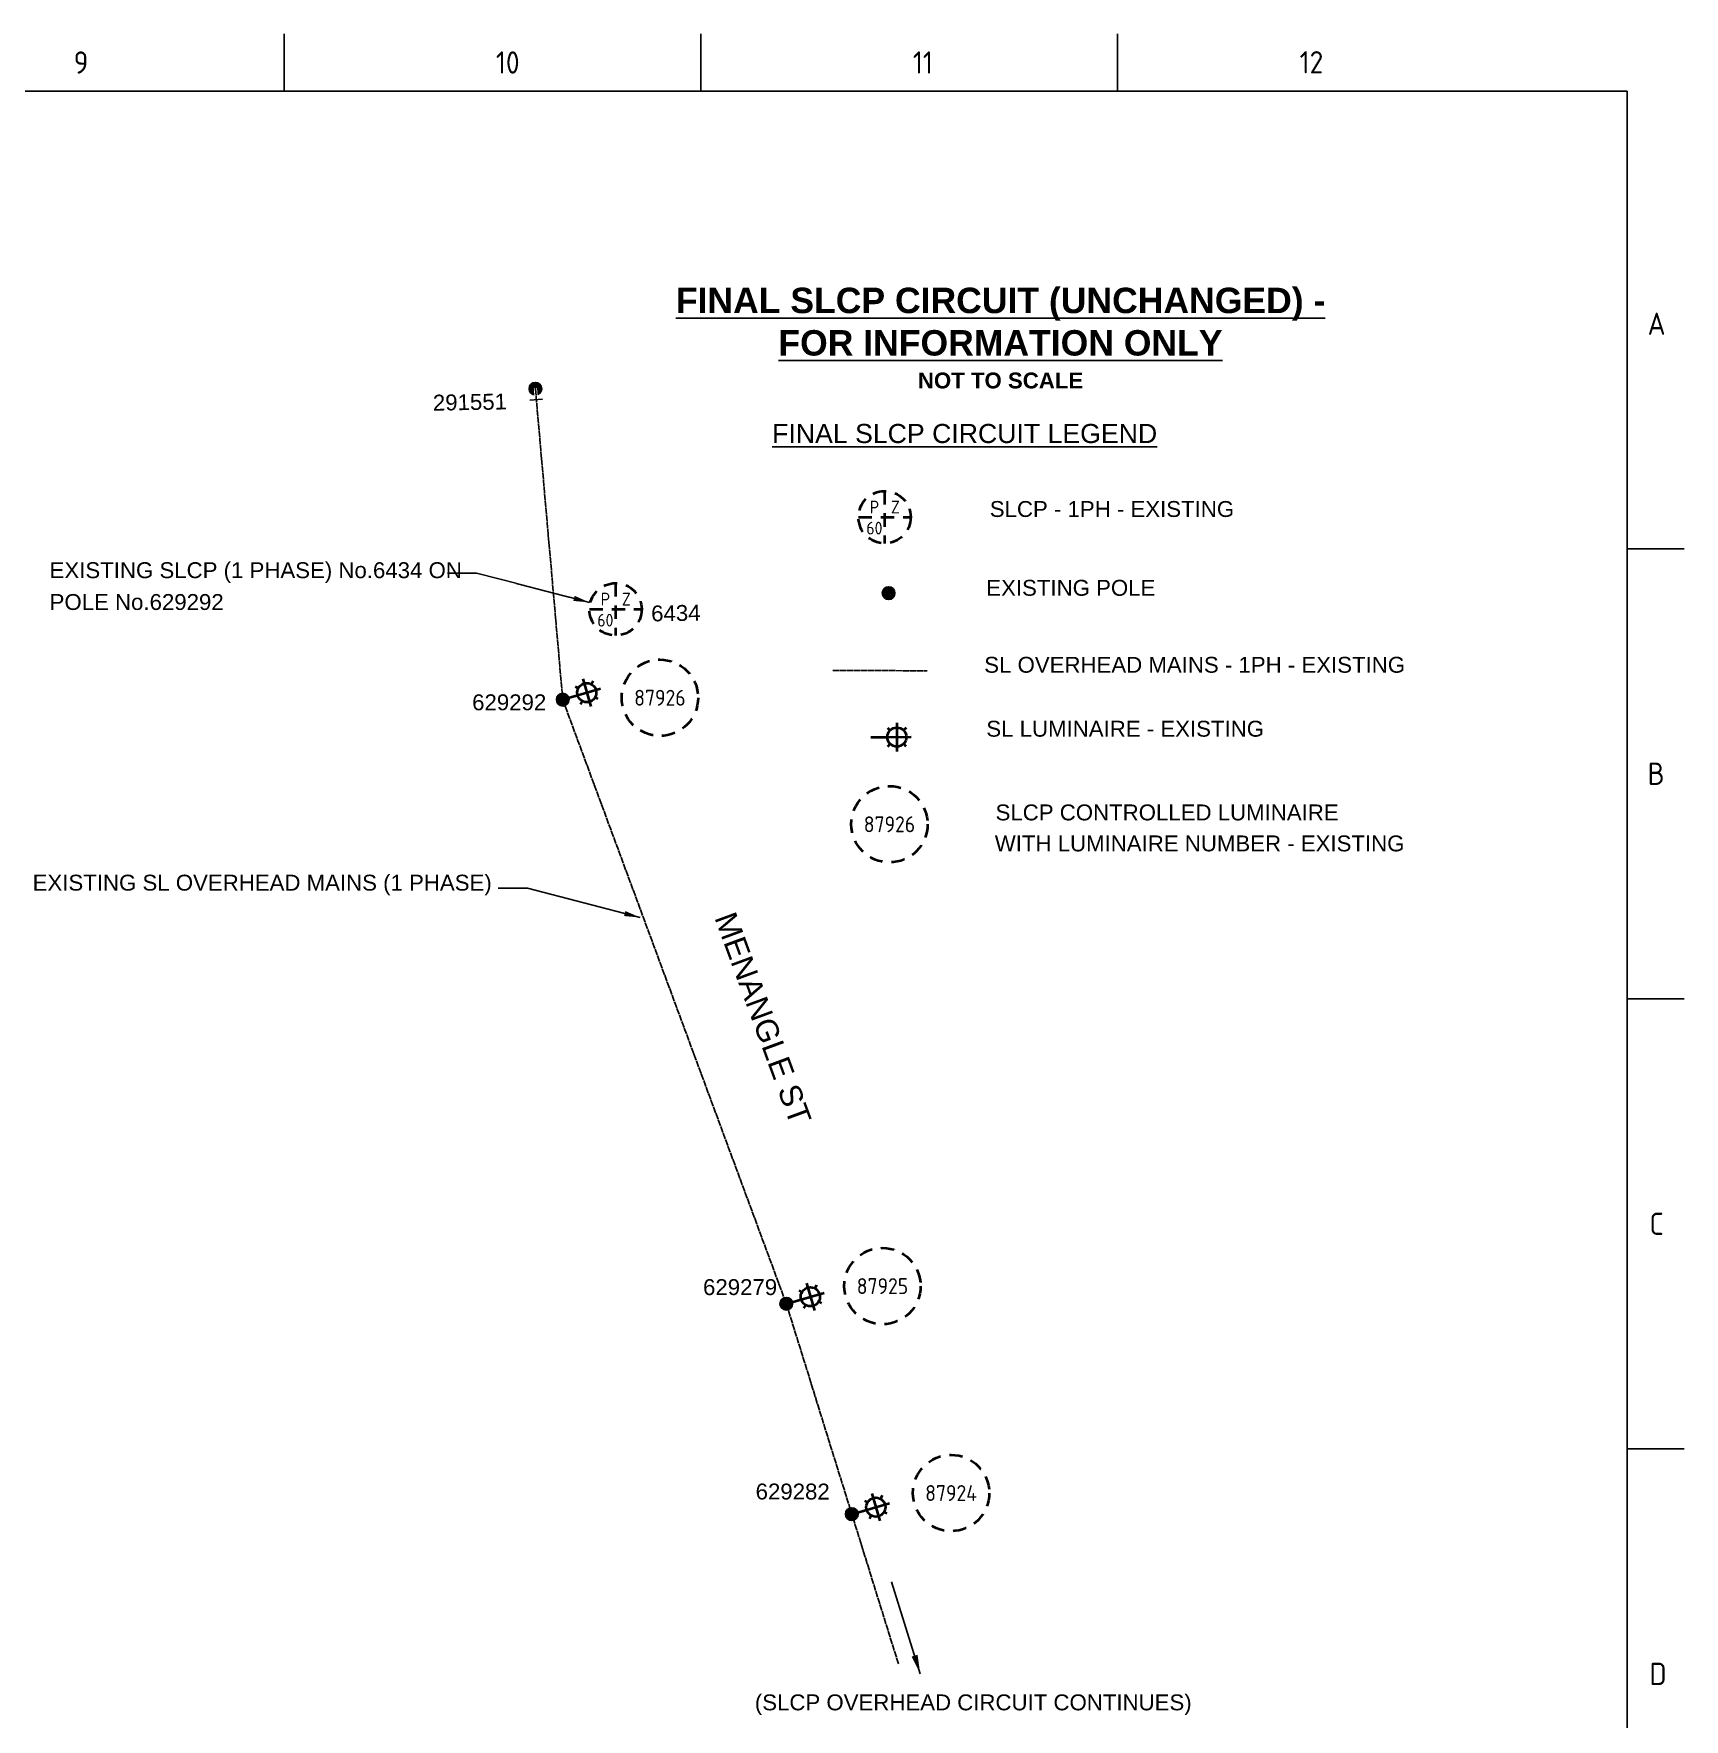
# Paper-space layout 'A1_SHEET 2' of a CAD drawing. Header units: metres, sheet in millimetres. Extents: x -9 to 825, y -5 to 581.
# Drawn here: x 565.1 to 824.6, y 316.1 to 581.1 of the extents above; entities that cross this region are included whole.
import ezdxf
from ezdxf.enums import TextEntityAlignment as Align

# ---------------------------------------------------------------- set-up
doc = ezdxf.new("R2010")
doc.units = ezdxf.units.M
doc.linetypes.add('Cable Exist OH', pattern=[1, 1, 0])
doc.linetypes.add('Dash', pattern=[5, 3, -2])
doc.layers.get('0').update_dxf_attribs({"color": 6})
for name, color, linetype in [('Equip_SL_EXT', 7, 'Continuous'), ('Equip_SP_SL_EXT', 7, 'Continuous'), ('Mains_SL_EXT', 7, 'Continuous'), ('Notes', 7, 'Continuous'), ('Notes_SP_MISC', 7, 'Continuous'), ('SupportsOH_SP_TR_HV_LV_SL_EXT', 7, 'Continuous'), ('SupportsUG_SP_EXT', 7, 'Continuous')]:
    doc.layers.add(name, color=color, linetype=linetype)
doc.styles.add('ARIAL', font='arial.ttf', dxfattribs={"height": 2})
doc.styles.add('iecARIAL', font='arial.ttf', dxfattribs={"height": 2})
doc.styles.add('iecISOCP', font='isocp.shx')
doc.styles.add('IESYMBOL1', font='isocp.shx')
doc.styles.add('POLE_LABEL', font='arial.ttf')
doc.styles.add('SLCP_LABEL', font='arial.ttf', dxfattribs={"height": 3.5})
doc.styles.get("Standard").update_dxf_attribs({"font": 'arial.ttf'})
doc.linetypes.add('Cable New UG', pattern='A,7,-0.25,["x",Standard,S=2,R=0,X=0.2,Y=-0.8],-2.1', length=9.35)
doc.dimstyles.new('GISCAD Dim Style', dxfattribs={"dimtxt": 2.5, "dimasz": 3, "dimexe": 1.25, "dimexo": 0.625, "dimtad": 1, "dimtoh": 1, "dimdec": 1, "dimtxsty": 'ARIAL', "dimcen": 2.5, "dimadec": 0, "dimazin": 0, "dimtfac": 1, "dimtdec": 1, "dimtmove": 0, "dimatfit": 3, "dimfxl": 1.25, "dimarcsym": 0})
doc.dimstyles.get("Standard").update_dxf_attribs({"dimtxt": 0.18, "dimasz": 0.18, "dimexe": 0.18, "dimexo": 0.0625, "dimgap": 0.09, "dimtad": 0, "dimtih": 1, "dimtoh": 1, "dimdec": 4, "dimzin": 0, "dimdsep": 46, "dimtxsty": 'Standard', "dimcen": 0.09, "dimadec": 0, "dimazin": 0, "dimtfac": 1, "dimtdec": 4, "dimtofl": 0, "dimtmove": 0, "dimatfit": 3, "dimfxl": 1, "dimtolj": 1, "dimtzin": 0, "dimarcsym": 0})

# ---------------------------------------------------------------- blocks, each defined once
blk = doc.blocks.new('A1_FRAME_TITLE')
at = {"layer": 'Notes', "linetype": 'Continuous'}
for p, q in [((613.21, 574.39), (613.21, 583.39)), ((678.72, 574.39), (678.72, 583.39)), ((744.23, 574.39), (744.23, 583.39)), ((833.35, 502.43), (824.35, 502.43)), ((824.37, 431.68), (833.35, 431.68)), ((824.35, 360.93), (833.35, 360.93))]:
    blk.add_line(p, q, dxfattribs=at)
at = {"layer": 'Notes', "color": 3, "linetype": 'Continuous'}
blk.add_line((824.37, 5.97), (824.37, 574.39), dxfattribs=at)
at = {"layer": 'Notes', "color": 3, "linetype": 'Continuous', "flags": 128}
blk.add_lwpolyline([(824.37, 574.39), (149.5, 574.39)], dxfattribs=at)
blk.add_attdef('DRAFT_NUM', (29.9, 23.29), '', height=2.5, rotation=90)
at = {"layer": 'Notes', "color": 7, "style": 'iecISOCP'}
for s, p in [('9', (580.11, 577.12)), ('10', (646.5, 577.12)), ('11', (712.06, 577.12)), ('12', (772.87, 577.16)), ('A', (827.58, 536.06)), ('B', (827.58, 465.31)), ('C', (827.87, 394.56)), ('D', (827.87, 323.81))]:
    blk.add_text(s, height=3.5, dxfattribs=at).set_placement(p)
at = {"layer": 'Notes', "color": 7, "style": 'iecISOCP', "flags": 8}
blk.add_attdef('VERSION_NO', text='', height=2.5, rotation=90, dxfattribs=at).set_placement((302.04, 43.81), align=Align.MIDDLE_CENTER)
at = {"layer": 'Notes', "color": 7, "style": 'iecISOCP'}
for tag, p in [('CAP_NO', (513.19, 43.46)), ('IE_NUM', (513.05, 37.81)), ('REF_No_1', (335.24, 32.31)), ('REF_1', (362.52, 32.31)), ('HV_SWITCH', (513.46, 32.16)), ('GEN_WO', (441.71, 31.76)), ('REF_No_2', (335.24, 26.31)), ('REF_2', (362.52, 26.31)), ('OH_WO', (441.71, 25.81)), ('UBD_REF', (513.05, 25.83)), ('REF_No_3', (335.24, 20.31)), ('REF_3', (362.52, 20.31)), ('UG_WO', (441.71, 20.05)), ('GIS_MAP_No', (513.05, 20.04)), ('REF_No_4', (335.24, 14.31)), ('REF_4', (362.52, 14.31)), ('SUB_WO', (441.71, 13.81)), ('HV_OP_DIAG', (513.33, 14.2)), ('LGA', (512.95, 7.78))]:
    blk.add_attdef(tag, p, '', height=2.5, dxfattribs=at)
at = {"layer": 'Notes', "style": 'iecISOCP'}
for tag, p in [('T1', (684.37, 39.47)), ('T2', (684.37, 34.35)), ('T3', (684.37, 28.92)), ('T4', (684.37, 23.66)), ('T5', (684.37, 18.23)), ('T6', (684.37, 12.97))]:
    blk.add_attdef(tag, text='', height=3.5, dxfattribs=at).set_placement(p, align=Align.CENTER)
at = {"layer": 'Notes', "color": 7, "style": 'iecISOCP'}
for tag, p in [('scale', (567.76, 33.27)), ('DRAWN', (567.76, 24.93)), ('DATE', (567.76, 16.88)), ('CHD', (567.76, 8.37)), ('DESIGN', (605.62, 9.15))]:
    blk.add_attdef(tag, text='', height=2.5, dxfattribs=at).set_placement(p, align=Align.CENTER)
at = {"layer": 'Notes', "color": 4, "style": 'iecISOCP'}
blk.add_attdef('NUM', text='', height=7, dxfattribs=at).set_placement((792.37, 20.12), align=Align.MIDDLE_CENTER)
at = {"layer": 'Notes', "color": 1, "style": 'iecISOCP'}
blk.add_attdef('REV', text='', height=5, dxfattribs=at).set_placement((820.05, 17.1), align=Align.CENTER)
at = {"layer": 'Notes', "color": 7, "style": 'iecISOCP'}
for tag, p in [('NS', (790.71, 8.12)), ('SHTS', (805.41, 8.12))]:
    blk.add_attdef(tag, text='', height=2.5, dxfattribs=at).set_placement(p, align=Align.MIDDLE)
at = {"layer": 'Notes', "style": 'iecISOCP'}
blk.add_attdef('ExportID', (9.08, 2.39), '', height=2.5, dxfattribs=at)
at = {"layer": 'Notes', "style": 'iecISOCP', "flags": 1}
for tag, p in [('ProjectType', (14.17, -26.8)), ('ProjectNumber', (23.56, -26.82)), ('DrawingNumber', (35.51, -26.8)), ('ProjectDescription', (47.56, -26.83)), ('ExportDate', (60.28, -26.79)), ('ExportUserName', (69.15, -26.8)), ('DesignerCompanyName', (81.48, -26.79)), ('ExportAreaOfInterest', (97.1, -26.81)), ('GIS_SUCCESS', (112, -26.78)), ('CAD_SUCCESS', (121.79, -26.78)), ('DEPOTCODE', (132.11, -26.88)), ('ExportCategories', (140.08, -26.8)), ('Comments', (154.38, -26.88))]:
    blk.add_attdef(tag, p, '', height=1, dxfattribs=at)
blk = doc.blocks.new('POLE_EXT')
blk.add_hatch(color=256).paths.add_polyline_path([(-1, 0, 1), (1, 0, 1)])
blk.add_lwpolyline([(-1, 0, 1), (1, 0, 1)], format="xyb", close=True)
for tag, height, flags, p in [('pNumber', 2.5, 8, (-17.84, 2.07)), ('OWNED_BY', 0.2, 9, (1.35, -0.4)), ('SPECIAL_USE', 0.2, 9, (1.35, -0.8)), ('STATE', 0.2, 9, (1.35, -1)), ('cLV', 0.2, 9, (1.35, -1.4)), ('hDepth', 0.2, 9, (1.35, -1.6)), ('hDia', 0.2, 9, (1.35, -1.8)), ('cHV', 0.2, 9, (1.35, -2)), ('PARENT', 0.2, 9, (1.35, -0.6)), ('USAGE', 0.2, 9, (1.35, -1.2)), ('LBRACKET', 0.2, 9, (1.35, -2.2)), ('LExisting', 0.2, 9, (1.35, -2.4)), ('LANTNUMBER', 0.2, 9, (1.35, -2.6)), ('cLinedev', 0.2, 9, (1.35, -3.4)), ('pExisting', 0.2, 9, (1.35, -3.8)), ('pFooting', 0.2, 9, (1.35, -4.4)), ('pNew', 0.2, 9, (1.35, -4.6)), ('pRelocate', 0.2, 9, (1.35, -5)), ('pRemove', 0.2, 9, (1.35, -5.2)), ('pReplace', 0.2, 9, (1.35, -5.4)), ('LOther', 0.2, 9, (1.35, -2.8)), ('LRemove', 0.2, 9, (1.35, -3)), ('LEGEND', 0.2, 9, (1.35, -3.2)), ('LOCATION', 0.2, 9, (1.35, -3.6)), ('PFNUMBER', 0.2, 9, (1.35, -4)), ('NEWPFNUMBER', 0.2, 9, (1.35, -4.2)), ('pStay', 0.2, 9, (1.35, -5.6)), ('pType', 0.2, 9, (1.35, -5.8)), ('cspan', 0.2, 9, (1.35, -6)), ('STREETNAME', 0.2, 9, (1.35, -6.2)), ('SUBURB', 0.2, 9, (1.35, -6.4)), ('OPERATED_BY', 0.2, 9, (1.36, -7.01)), ('NOTES', 0.2, 9, (1.35, -6.6)), ('MAINTAINED_BY', 0.2, 9, (1.36, -6.81))]:
    blk.add_attdef(tag, text='', height=height, dxfattribs=dict(flags=flags)).set_placement(p, align=Align.MIDDLE_LEFT)
at = {"style": 'POLE_LABEL'}
for tag, height, flags, p in [('ASSET_NUM', 2.5, 8, (2, 2)), ('STRUCTURE_PLANT_NUMBER', 0.2, 9, (1.35, 0.03)), ('STREET_CODE', 0.2, 9, (1.35, -0.2))]:
    blk.add_attdef(tag, text='', height=height, dxfattribs=dict(at, flags=flags)).set_placement(p, align=Align.MIDDLE_LEFT)
at = {"flags": 1}
blk.add_attdef('Z', (1.35, -7.33), '', height=0.2, dxfattribs=at)
blk = doc.blocks.new('End Shackle_EXT')
blk.add_wipeout([(0, 0.25), (1.81, 0.25), (1.82, -0.25), (0, -0.25)])
blk.add_line((1.81, -1), (1.81, 1))
at = {"flags": 1}
blk.add_attdef('Z', (0, 0), '', height=0.2, dxfattribs=at)
at = {"flags": 9}
for tag, p in [('CONNECTOR_TYPE', (0, 0)), ('CONSTRUCTED_VOLTAGE', (0, -0.2)), ('OPERATING_VOLTAGE', (0, -0.6)), ('ORIENTATION', (0, -0.8)), ('OWNED_BY', (0, -1)), ('STATE', (0, -1.2)), ('NO_PHASES', (0, -0.4)), ('USAGE', (0, -1.4)), ('NOTES', (0, -1.6))]:
    blk.add_attdef(tag, text='', height=0.2, dxfattribs=at).set_placement(p, align=Align.MIDDLE_LEFT)
blk = doc.blocks.new('SLCP_ZELL_EXT')
blk.add_wipeout([(-0.24, 7.5), (-0.71, 7.47), (-1.17, 7.41), (-1.64, 7.32), (-2.09, 7.21), (-2.54, 7.06), (-2.98, 6.89), (-3.41, 6.69), (-3.82, 6.46), (-4.22, 6.21), (-4.6, 5.93), (-4.96, 5.63), (-5.31, 5.31), (-5.63, 4.96), (-5.93, 4.6), (-6.21, 4.22), (-6.46, 3.82), (-6.69, 3.41), (-6.89, 2.98), (-7.06, 2.54), (-7.21, 2.09), (-7.32, 1.64), (-7.41, 1.17), (-7.47, 0.71), (-7.5, 0.24), (-7.5, -0.24), (-7.47, -0.71), (-7.41, -1.17), (-7.32, -1.64), (-7.21, -2.09), (-7.06, -2.54), (-6.89, -2.98), (-6.69, -3.41), (-6.46, -3.82), (-6.21, -4.22), (-5.93, -4.6), (-5.63, -4.96), (-5.31, -5.31), (-4.96, -5.63), (-4.6, -5.93), (-4.22, -6.21), (-3.82, -6.46), (-3.41, -6.69), (-2.98, -6.89), (-2.54, -7.06), (-2.09, -7.21), (-1.64, -7.32), (-1.17, -7.41), (-0.71, -7.47), (-0.24, -7.5), (0.24, -7.5), (0.71, -7.47), (1.17, -7.41), (1.64, -7.32), (2.09, -7.21), (2.54, -7.06), (2.98, -6.89), (3.41, -6.69), (3.82, -6.46), (4.22, -6.21), (4.6, -5.93), (4.96, -5.63), (5.31, -5.31), (5.63, -4.96), (5.93, -4.6), (6.21, -4.22), (6.46, -3.82), (6.69, -3.41), (6.89, -2.98), (7.06, -2.54), (7.21, -2.09), (7.32, -1.64), (7.41, -1.17), (7.47, -0.71), (7.5, -0.24), (7.5, 0.24), (7.47, 0.71), (7.41, 1.17), (7.32, 1.64), (7.21, 2.09), (7.06, 2.54), (6.89, 2.98), (6.69, 3.41), (6.46, 3.82), (6.21, 4.22), (5.93, 4.6), (5.63, 4.96), (5.31, 5.31), (4.96, 5.63), (4.6, 5.93), (4.22, 6.21), (3.82, 6.46), (3.41, 6.69), (2.98, 6.89), (2.54, 7.06), (2.09, 7.21), (1.64, 7.32), (1.17, 7.41), (0.71, 7.47), (0.24, 7.5)])
at = {"linetype": 'Dash', "lineweight": 40, "ltscale": 0.7}
for p, q in [((0, 4.11), (0, -4.11)), ((-4.11, 0), (4.11, 0))]:
    blk.add_line(p, q, dxfattribs=at)
blk.add_circle((0, 0), 4.11, dxfattribs=at)
at = {"lineweight": 40, "style": 'IESYMBOL1'}
for s, p in [('P', (-1.6, 0)), ('Z', (1.7, 0)), ('60', (-1.61, -3.31))]:
    blk.add_text(s, height=2, dxfattribs=at).set_placement(p, align=Align.BOTTOM_CENTER)
at = {"style": 'SLCP_LABEL'}
for tag, height, flags, p in [('ASSET_NUM', 2.5, 8, (2, 2)), ('STREET_CODE', 0.2, 9, (0, -0.2))]:
    blk.add_attdef(tag, text='', height=height, dxfattribs=dict(at, flags=flags)).set_placement(p, align=Align.MIDDLE_LEFT)
at = {"flags": 1}
blk.add_attdef('Z', (0, 0), '', height=0.2, dxfattribs=at)
at = {"flags": 9}
for tag, p in [('CONSTRUCTED_VOLTAGE', (0, -0.4)), ('CONTROL_TYPE', (0, -0.6)), ('OPERATING_VOLTAGE', (0, -1)), ('ORIENTATION', (0, -1.2)), ('OWNED_BY', (0, -1.4)), ('STATE', (0, -2)), ('NO_PHASES', (0, -0.8)), ('USAGE', (0, -1.6)), ('LOCATION', (0, -1.8)), ('NOTES', (0, -2.2))]:
    blk.add_attdef(tag, text='', height=0.2, dxfattribs=at).set_placement(p, align=Align.MIDDLE_LEFT)
blk = doc.blocks.new('SL_NUM_EXIST')
blk.add_wipeout([(-0.24, 7.5), (-0.71, 7.47), (-1.17, 7.41), (-1.64, 7.32), (-2.09, 7.21), (-2.54, 7.06), (-2.98, 6.89), (-3.41, 6.69), (-3.82, 6.46), (-4.22, 6.21), (-4.6, 5.93), (-4.96, 5.63), (-5.31, 5.31), (-5.63, 4.96), (-5.93, 4.6), (-6.21, 4.22), (-6.46, 3.82), (-6.69, 3.41), (-6.89, 2.98), (-7.06, 2.54), (-7.21, 2.09), (-7.32, 1.64), (-7.41, 1.17), (-7.47, 0.71), (-7.5, 0.24), (-7.5, -0.24), (-7.47, -0.71), (-7.41, -1.17), (-7.32, -1.64), (-7.21, -2.09), (-7.06, -2.54), (-6.89, -2.98), (-6.69, -3.41), (-6.46, -3.82), (-6.21, -4.22), (-5.93, -4.6), (-5.63, -4.96), (-5.31, -5.31), (-4.96, -5.63), (-4.6, -5.93), (-4.22, -6.21), (-3.82, -6.46), (-3.41, -6.69), (-2.98, -6.89), (-2.54, -7.06), (-2.09, -7.21), (-1.64, -7.32), (-1.17, -7.41), (-0.71, -7.47), (-0.24, -7.5), (0.24, -7.5), (0.71, -7.47), (1.17, -7.41), (1.64, -7.32), (2.09, -7.21), (2.54, -7.06), (2.98, -6.89), (3.41, -6.69), (3.82, -6.46), (4.22, -6.21), (4.6, -5.93), (4.96, -5.63), (5.31, -5.31), (5.63, -4.96), (5.93, -4.6), (6.21, -4.22), (6.46, -3.82), (6.69, -3.41), (6.89, -2.98), (7.06, -2.54), (7.21, -2.09), (7.32, -1.64), (7.41, -1.17), (7.47, -0.71), (7.5, -0.24), (7.5, 0.24), (7.47, 0.71), (7.41, 1.17), (7.32, 1.64), (7.21, 2.09), (7.06, 2.54), (6.89, 2.98), (6.69, 3.41), (6.46, 3.82), (6.21, 4.22), (5.93, 4.6), (5.63, 4.96), (5.31, 5.31), (4.96, 5.63), (4.6, 5.93), (4.22, 6.21), (3.82, 6.46), (3.41, 6.69), (2.98, 6.89), (2.54, 7.06), (2.09, 7.21), (1.64, 7.32), (1.17, 7.41), (0.71, 7.47), (0.24, 7.5)])
at = {"linetype": 'Dash', "lineweight": 40, "ltscale": 0.7}
blk.add_circle((0, 0), 6, dxfattribs=at)
at = {"lineweight": 40, "style": 'IESYMBOL1', "flags": 4}
blk.add_attdef('SL16', text='', height=2.5, dxfattribs=at).set_placement((0, 0), align=Align.MIDDLE)
at = {"lineweight": 40, "flags": 1}
blk.add_attdef('Z', (0, 0), '', height=0.2, dxfattribs=at)
blk = doc.blocks.new('*U174')
at = {"lineweight": 40}
for p, q in [((3.15, 3.26), (4.41, -1.06)), ((4.77, 2.91), (4.5, 2.41)), ((0, 0), (2.34, 0.68)), ((1.62, 0.47), (5.94, 1.73)), ((1.97, 2.09), (2.46, 1.82)), ((5.58, 0.11), (5.09, 0.38)), ((2.78, -0.71), (3.05, -0.22))]:
    blk.add_line(p, q, dxfattribs=at)
blk.add_circle((3.78, 1.1), 1.5, dxfattribs=at)
at = {"style": 'iecARIAL', "flags": 8}
blk.add_attdef('ASSET_NUM', (1.5, 1.5), '', height=2.5, dxfattribs=at)
for tag, p, height, flags in [('OPERATING_VOLTAGE', (0.98, -1.65), 0.2, 9), ('ORIENTATION', (0.98, -1.85), 0.2, 9), ('OWNED_BY', (0.98, -2.05), 0.2, 9), ('STATE', (0.98, -2.25), 0.2, 9), ('CONSTRUCTED_VOLTAGE', (0.98, -0.65), 0.2, 9), ('CONTROL_TYPE', (0.98, -0.85), 0.2, 9), ('LANTERN_PURPOSE', (0.98, -1.05), 0.2, 9), ('LANTERN_TYPE', (0.98, -1.25), 0.2, 9), ('NO_PHASES', (0.98, -1.45), 0.2, 9), ('USAGE', (0.98, -2.45), 0.2, 9), ('CEXIST', (0.98, -2.65), 0.2, 9), ('CNEW', (0.98, -2.85), 0.2, 9), ('LNUMBER', (2.18, -3.25), 2.5, 8), ('CNUMBER', (0.98, -3.05), 0.2, 9), ('CREMOVE', (0.98, -3.25), 0.2, 9), ('CREPLACE', (0.98, -3.45), 0.2, 9), ('LKINGHEIGHT', (0.98, -3.65), 0.2, 9), ('LBRACKET', (0.98, -3.85), 0.2, 9), ('LBRACKETVOCAB', (0.98, -4.05), 0.2, 9), ('LCATEGORY', (0.98, -4.25), 0.2, 9), ('LCHARGE1', (0.98, -4.45), 0.2, 9), ('LCHARGE1PERCENT', (0.98, -4.65), 0.2, 9), ('LCHARGE2', (0.98, -4.85), 0.2, 9), ('LCHARGE2PERCENT', (0.98, -5.05), 0.2, 9), ('LCHARGE3', (0.98, -5.25), 0.2, 9), ('LCHARGE3PERCENT', (0.98, -5.45), 0.2, 9), ('LEXIST', (0.98, -5.65), 0.2, 9), ('LLAMP', (0.98, -5.85), 0.2, 9), ('LLAMPVOCAB', (0.98, -6.05), 0.2, 9), ('LMAST', (0.98, -6.25), 0.2, 9), ('LMASTVOCAB', (0.98, -6.45), 0.2, 9), ('LNEW', (0.98, -6.65), 0.2, 9), ('LANTNUMBER', (0.98, -6.85), 0.2, 9), ('LOUTREACH', (0.98, -7.25), 0.2, 9), ('LOUTREACHVOCAB', (0.98, -7.45), 0.2, 9), ('LRATECODE', (0.98, -7.65), 0.2, 9), ('LREMOVE', (0.98, -7.85), 0.2, 9), ('LREPLACE', (0.98, -8.05), 0.2, 9), ('STREETNAME', (0.98, -9.25), 0.2, 9), ('SUBURB', (0.98, -9.45), 0.2, 1), ('LTYPE', (0.98, -8.25), 0.2, 9), ('LTYPEVOCAB', (0.98, -8.45), 0.2, 9), ('LEGEND', (0.98, -8.65), 0.2, 9), ('LOCATION', (0.98, -8.85), 0.2, 9), ('NOTES', (0.98, -9.05), 0.2, 9)]:
    blk.add_attdef(tag, p, '', height=height, dxfattribs=dict(flags=flags))
blk = doc.blocks.new('*U175')
at = {"lineweight": 40}
for p, q in [((0, 0), (2.59, 0.01)), ((1.84, 0.01), (6.34, 0.03)), ((2.63, 1.47), (3.03, 1.07)), ((4.08, 2.27), (4.1, -2.23)), ((5.54, 1.48), (5.15, 1.08)), ((2.64, -1.45), (3.04, -1.05)), ((5.56, -1.44), (5.16, -1.04))]:
    blk.add_line(p, q, dxfattribs=at)
blk.add_circle((4.09, 0.02), 1.5, dxfattribs=at)
at = {"style": 'iecARIAL', "flags": 8}
blk.add_attdef('ASSET_NUM', (1.5, 1.5), '', height=2.5, dxfattribs=at)
for tag, p, height, flags in [('OPERATING_VOLTAGE', (0.98, -1.65), 0.2, 9), ('ORIENTATION', (0.98, -1.85), 0.2, 9), ('OWNED_BY', (0.98, -2.05), 0.2, 9), ('STATE', (0.98, -2.25), 0.2, 9), ('CONSTRUCTED_VOLTAGE', (0.98, -0.65), 0.2, 9), ('CONTROL_TYPE', (0.98, -0.85), 0.2, 9), ('LANTERN_PURPOSE', (0.98, -1.05), 0.2, 9), ('LANTERN_TYPE', (0.98, -1.25), 0.2, 9), ('NO_PHASES', (0.98, -1.45), 0.2, 9), ('USAGE', (0.98, -2.45), 0.2, 9), ('CEXIST', (0.98, -2.65), 0.2, 9), ('CNEW', (0.98, -2.85), 0.2, 9), ('LNUMBER', (2.18, -3.25), 2.5, 8), ('CNUMBER', (0.98, -3.05), 0.2, 9), ('CREMOVE', (0.98, -3.25), 0.2, 9), ('CREPLACE', (0.98, -3.45), 0.2, 9), ('LKINGHEIGHT', (0.98, -3.65), 0.2, 9), ('LBRACKET', (0.98, -3.85), 0.2, 9), ('LBRACKETVOCAB', (0.98, -4.05), 0.2, 9), ('LCATEGORY', (0.98, -4.25), 0.2, 9), ('LCHARGE1', (0.98, -4.45), 0.2, 9), ('LCHARGE1PERCENT', (0.98, -4.65), 0.2, 9), ('LCHARGE2', (0.98, -4.85), 0.2, 9), ('LCHARGE2PERCENT', (0.98, -5.05), 0.2, 9), ('LCHARGE3', (0.98, -5.25), 0.2, 9), ('LCHARGE3PERCENT', (0.98, -5.45), 0.2, 9), ('LEXIST', (0.98, -5.65), 0.2, 9), ('LLAMP', (0.98, -5.85), 0.2, 9), ('LLAMPVOCAB', (0.98, -6.05), 0.2, 9), ('LMAST', (0.98, -6.25), 0.2, 9), ('LMASTVOCAB', (0.98, -6.45), 0.2, 9), ('LNEW', (0.98, -6.65), 0.2, 9), ('LANTNUMBER', (0.98, -6.85), 0.2, 9), ('LOUTREACH', (0.98, -7.25), 0.2, 9), ('LOUTREACHVOCAB', (0.98, -7.45), 0.2, 9), ('LRATECODE', (0.98, -7.65), 0.2, 9), ('LREMOVE', (0.98, -7.85), 0.2, 9), ('LREPLACE', (0.98, -8.05), 0.2, 9), ('STREETNAME', (0.98, -9.25), 0.2, 9), ('SUBURB', (0.98, -9.45), 0.2, 1), ('LTYPE', (0.98, -8.25), 0.2, 9), ('LTYPEVOCAB', (0.98, -8.45), 0.2, 9), ('LEGEND', (0.98, -8.65), 0.2, 9), ('LOCATION', (0.98, -8.85), 0.2, 9), ('NOTES', (0.98, -9.05), 0.2, 9)]:
    blk.add_attdef(tag, p, '', height=height, dxfattribs=dict(flags=flags))

psp = doc.layouts.new('A1_SHEET 2')

# ---------------------------------------------------------------- linework, layer by layer
at = {"layer": 'Mains_SL_EXT', "linetype": 'Cable Exist OH'}
for points in [[(690.72, 480.99), (705.55, 480.93)], [(648.27, 476.39), (664.7, 431.99), (683.42, 381.42)], [(683.42, 381.42), (701.08, 324.72)]]:
    psp.add_lwpolyline(points, dxfattribs=at)

# ---------------------------------------------------------------- block references
at = {"layer": 'Equip_SP_SL_EXT', "linetype": 'Cable New UG'}
for name, p in [('*U174', (648.27, 476.39)), ('*U175', (696.72, 470.49)), ('*U174', (683.42, 381.42)), ('*U174', (693.72, 348.35))]:
    psp.add_blockref(name, p, dxfattribs=at)
at = {"layer": 'SupportsOH_SP_TR_HV_LV_SL_EXT'}
ref = psp.add_blockref('POLE_EXT', (643.98, 525.26), dxfattribs=at)
ref.add_attrib('ASSET_NUM', '291551', dxfattribs={"layer": '0', "height": 2.5, "rotation": 1, "style": 'POLE_LABEL'}).set_placement((639.48, 524.52), align=Align.TOP_RIGHT)
psp.add_blockref('POLE_EXT', (699.5, 493.13), dxfattribs=at)
ref = psp.add_blockref('POLE_EXT', (648.27, 476.39), dxfattribs=at)
ref.add_attrib('ASSET_NUM', '629292', dxfattribs={"layer": '0', "height": 2.5, "style": 'POLE_LABEL'}).set_placement((645.68, 475.97), align=Align.MIDDLE_RIGHT)
ref = psp.add_blockref('POLE_EXT', (683.42, 381.42), dxfattribs=at)
ref.add_attrib('ASSET_NUM', '629279', dxfattribs={"layer": '0', "height": 2.5, "style": 'POLE_LABEL'}).set_placement((681.98, 382.04), align=Align.BOTTOM_RIGHT)
ref = psp.add_blockref('POLE_EXT', (693.72, 348.35), dxfattribs=at)
ref.add_attrib('ASSET_NUM', '629282', dxfattribs={"layer": '0', "height": 2.5, "rotation": 359.9588, "style": 'POLE_LABEL'}).set_placement((690.25, 353.15), align=Align.TOP_RIGHT)
at = {"layer": 'SupportsUG_SP_EXT'}
psp.add_blockref('A1_FRAME_TITLE', (-8.74, -2.32), dxfattribs=at)

# ---------------------------------------------------------------- texts
at = {"layer": 'Notes', "lineweight": 0}
for s, p in [('SL OVERHEAD MAINS - 1PH - EXISTING', (714.54, 479.87)), ('SL LUMINAIRE - EXISTING', (714.87, 469.82)), ('SLCP CONTROLLED LUMINAIRE ', (716.32, 456.66)), ('WITH LUMINAIRE NUMBER - EXISTING', (716.2, 451.79))]:
    psp.add_text(s, height=2.5, dxfattribs=at).set_placement(p, align=Align.BOTTOM_LEFT)
at = {"layer": 'Notes', "attachment_point": 1}
for s, insert, char_height, width, style in [('\\pi0.3433;{\\fArial|b1|i0|c0|p34;\\H1.3333x;\\LFINAL SLCP CIRCUIT (UNCHANGED) - \\P\\pi16.462;FOR INFORMATION ONLY\\P\\pi38.397;\\H0.625x;\\lNOT TO SCALE }', (665.71, 541.15), 3, 102.3594, 'iecISOCP'), ('{\\L\\C7;FINAL SLCP CIRCUIT\\C256; LEGEND}', (681.19, 519.73), 3, 82.5683, 'ARIAL'), ('{\\fArial|b0|i0|c0|p34;(SLCP OVERHEAD CIRCUIT CONTINUES)}', (678.47, 320.01), 2.5, 70.0858, 'iecISOCP')]:
    psp.add_mtext(s, dxfattribs=dict(at, insert=insert, char_height=char_height, width=width, style=style))
at = {"layer": 'Notes', "lineweight": 0, "insert": (714.86, 495.22), "char_height": 2.5, "attachment_point": 1}
psp.add_mtext_dynamic_manual_height_columns('EXISTING POLE', width=70.4722, gutter_width=4, heights=[0], dxfattribs=at)

# ---------------------------------------------------------------- leaders
at = {"layer": 'Notes_SP_MISC'}
psp.add_leader([(704.48, 323.23), (699.98, 337.73)], dimstyle='GISCAD Dim Style', override={"dimgap": -0.625, "dimtad": 0}, dxfattribs=at)

# ---------------------------------------------------------------- next in the draw order: block references
at = {"layer": 'Equip_SL_EXT'}
ref = psp.add_blockref('SLCP_ZELL_EXT', (656.58, 490.59), dxfattribs=at)
ref.add_attrib('ASSET_NUM', '6434', dxfattribs={"layer": '0', "height": 2.5, "rotation": 1, "style": 'SLCP_LABEL'}).set_placement((666.03, 491.25), align=Align.TOP_CENTER)
at = {"layer": 'Equip_SP_SL_EXT', "linetype": 'Cable New UG'}
psp.add_blockref('SLCP_ZELL_EXT', (698.88, 505.07), dxfattribs=at)
ref = psp.add_blockref('SL_NUM_EXIST', (698.54, 384.2), dxfattribs=at)
ref.add_attrib('SL16', '87925', dxfattribs={"layer": '0', "lineweight": 40, "height": 2.5, "style": 'IESYMBOL1'}).set_placement((698.54, 384.2), align=Align.MIDDLE)
ref = psp.add_blockref('SL_NUM_EXIST', (709.33, 351.67), dxfattribs=at)
ref.add_attrib('SL16', '87924', dxfattribs={"layer": '0', "lineweight": 40, "height": 2.5, "style": 'IESYMBOL1'}).set_placement((709.33, 351.67), align=Align.MIDDLE)
at = {"layer": 'Mains_SL_EXT', "rotation": 274.3665867228422}
psp.add_blockref('End Shackle_EXT', (643.97, 525.37), dxfattribs=at)

# ---------------------------------------------------------------- next in the draw order: texts
at = {"layer": 'Notes', "lineweight": 0, "char_height": 2.5, "attachment_point": 1, "line_spacing_factor": 1.2, "bg_fill": 3, "box_fill_scale": 1.5, "bg_fill_color": 256, "bg_fill_transparency": 0}
for s, insert, width in [('SLCP - 1PH - EXISTING', (715.41, 507.61), 67.5335), ('EXISTING SLCP (1 PHASE) No.6434 ON POLE No.629292', (567.59, 497.99), 72.0846), ('EXISTING SL OVERHEAD MAINS (1 PHASE)', (564.92, 448.87), 72.0846)]:
    psp.add_mtext(s, dxfattribs=dict(at, insert=insert, width=width))
at = {"layer": 'Notes', "insert": (674.05, 446.93), "char_height": 3.5, "attachment_point": 1, "rotation": 290.1501, "bg_fill": 2}
psp.add_mtext_dynamic_manual_height_columns('\\pi3.8281;MENANGLE ST', width=42.2432, gutter_width=4, heights=[0], dxfattribs=at)

# ---------------------------------------------------------------- next in the draw order: linework, layer by layer
at = {"layer": 'Mains_SL_EXT', "linetype": 'Cable Exist OH'}
psp.add_lwpolyline([(643.97, 525.37), (643.98, 525.18), (648.27, 476.39)], dxfattribs=at)

# ---------------------------------------------------------------- next in the draw order: block references
at = {"layer": 'Equip_SP_SL_EXT', "linetype": 'Cable New UG'}
ref = psp.add_blockref('SL_NUM_EXIST', (663.55, 476.69), dxfattribs=at)
ref.add_attrib('SL16', '87926', dxfattribs={"layer": '0', "lineweight": 40, "height": 2.5, "style": 'IESYMBOL1'}).set_placement((663.55, 476.69), align=Align.MIDDLE)
ref = psp.add_blockref('SL_NUM_EXIST', (699.64, 456.8), dxfattribs=at)
ref.add_attrib('SL16', '87926', dxfattribs={"layer": '0', "lineweight": 40, "height": 2.5, "style": 'IESYMBOL1'}).set_placement((699.64, 456.8), align=Align.MIDDLE)

# ---------------------------------------------------------------- next in the draw order: leaders
at = {"layer": 'Notes', "lineweight": 0}
for points in [[(652.46, 491.68), (634.73, 496.28), (630.16, 496.28)], [(660.43, 442.14), (642.71, 446.74), (638.13, 446.74)]]:
    psp.add_leader(points, dimstyle='Standard', override={"dimasz": 2.5, "dimgap": 0.09, "dimtad": 0, "dimfxl": 1.25}, dxfattribs=at)

doc.saveas('drawing.dxf')
